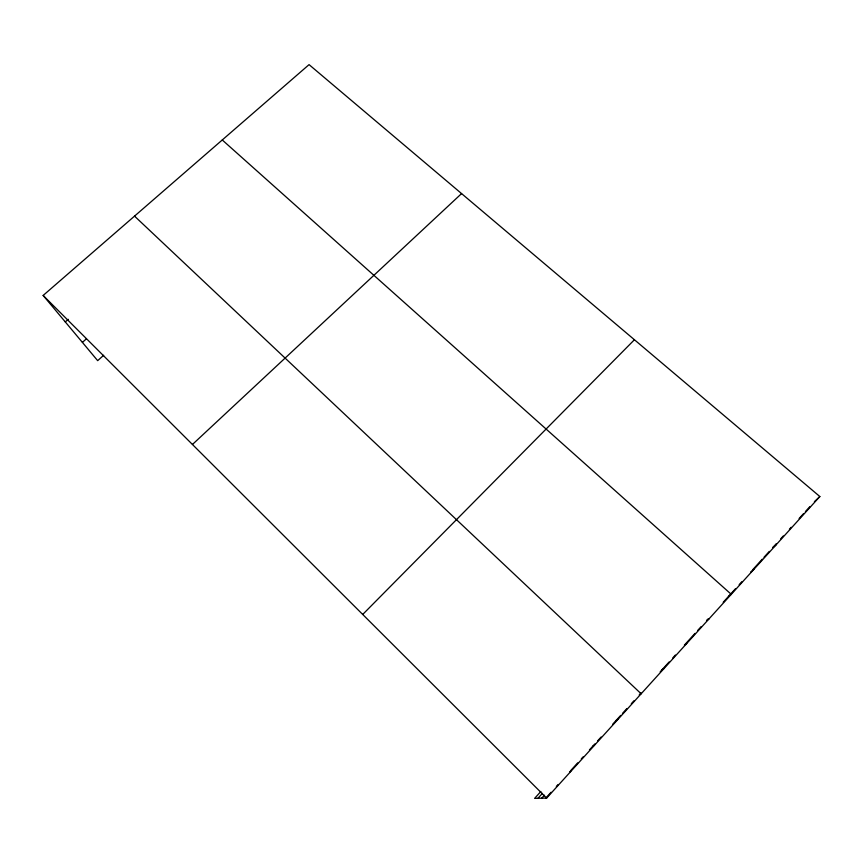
<?xml version="1.0" encoding="UTF-8"?>
<svg xmlns="http://www.w3.org/2000/svg" width="863" height="863" viewBox="0 0 863 863"><rect width="100%" height="100%" fill="white"/><g stroke="black" fill="none" stroke-linecap="round" stroke-linejoin="round"><path stroke-width="1.29" d="M545.761 798.102L551.047 792.266M556.333 786.43L558.091 784.489M570.454 770.853L577.681 762.87M581.306 758.879L583.108 756.883M589.44 749.893L594.844 743.928M597.53 740.972L601.101 737.024M612.719 724.208L620.702 715.395M622.471 713.442L626.883 708.566M631.306 703.701L633.949 700.778M640.993 693L639.246 694.931L641.144 693.776L134.531 216.128M660.195 671.813L669.116 661.964M672.709 658.005L675.395 655.039M684.37 645.136L695.017 633.388M697.671 630.454L701.22 626.538M708.296 618.739L706.538 620.67L709.127 618.749M723.194 602.288L735.6 588.598M739.17 584.661L741.846 581.705M752.547 569.904L762.245 559.192M764.014 557.25L769.311 551.403M776.322 543.658L772.838 547.509L776.085 544.844M780.691 538.846L783.302 535.955M789.408 529.224L791.155 527.293M799.127 518.49L803.626 513.539M805.416 511.554L809.904 506.603M814.402 501.651L819.85 496.538L309.062 64.628L43.15 295.448L97.67 360.648L103.657 355.286M540.874 791.479L534.618 798.372L546.657 798.081L819.85 496.538M537.94 798.297L542.428 793.356M541.705 798.199L544.424 795.211M362.708 614.456L634.424 339.742M192.438 444.477L461.576 193.582M82.406 342.384L86.376 338.868M65.286 321.921L68.274 319.31M750.778 571.856L753.809 569.429M728.458 596.484L731.263 594.316L222.266 139.979M685.157 644.575L686.732 643.464M661.943 669.882L664.079 668.469M616.29 720.271L617.951 719.386M593.054 745.902L594.467 745.308M569.548 771.846L570.713 771.533M43.15 295.448L546.657 798.081"/></g></svg>
